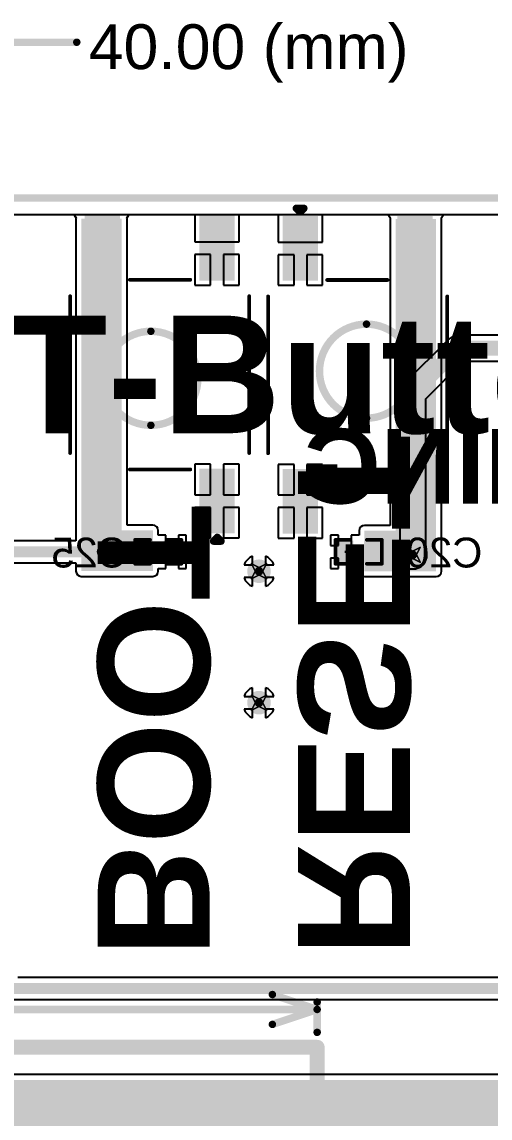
# Model space of a CAD drawing. Header units: inches. Extents: x -0.4 to 12.9, y -0.9 to 6.
# Drawn here: x 1.199 to 1.827, y 1.544 to 3.011 of the extents above; entities that cross this region are included whole.
import ezdxf

# ---------------------------------------------------------------- set-up
doc = ezdxf.new("R2010")
doc.units = ezdxf.units.IN
doc.header["$MEASUREMENT"] = 0
for name, color, linetype in [('Board Outline', 216, 'Continuous'), ('Bottom Layer', 5, 'Continuous'), ('Bottom Overlay', 54, 'Continuous'), ('Bottom Paste', 16, 'Continuous'), ('Bottom Solder', 6, 'Continuous'), ('Deimensions', 6, 'Continuous'), ('Drill Drawing', 1, 'Continuous'), ('Top Layer', 1, 'Continuous'), ('Top Overlay', 2, 'Continuous'), ('Top Solder', 216, 'Continuous'), ('Via Holes', 16, 'Continuous')]:
    doc.layers.add(name, color=color, linetype=linetype)
doc.styles.add('Arial', font='', dxfattribs={"height": 0.2})
doc.styles.add('Arial_Bold', font='', dxfattribs={"height": 0.2})
doc.styles.get('Arial').set_extended_font_data('Arial')
doc.styles.get('Arial_Bold').set_extended_font_data('Arial', bold=True)

# ---------------------------------------------------------------- blocks, each defined once
blk = doc.blocks.new('K2_6639SP_C4SC_04_B_8')
at = {"layer": 'Bottom Layer'}
for points in [[(-0.1299212, 0.05708655), (-0.2086614, 0.05708655), (-0.2086614, 0.09645665), (-0.1299212, 0.09645665)], [(0.2086615, 0.05708655), (0.1299213, 0.05708655), (0.1299213, 0.09645665), (0.2086615, 0.09645665)], [(-0.1299212, -0.09645675), (-0.2086614, -0.09645675), (-0.2086614, -0.05708665), (-0.1299212, -0.05708665)], [(0.2086615, -0.09645675), (0.1299213, -0.09645675), (0.1299213, -0.05708665), (0.2086615, -0.05708665)]]:
    blk.add_hatch(color=5, dxfattribs=at).paths.add_polyline_path(points)
at = {"layer": 'Bottom Paste'}
for points in [[(-0.1299212, 0.05708655), (-0.2086614, 0.05708655), (-0.2086614, 0.09645665), (-0.1299212, 0.09645665)], [(0.2086615, 0.05708655), (0.1299213, 0.05708655), (0.1299213, 0.09645665), (0.2086615, 0.09645665)], [(-0.1299212, -0.09645675), (-0.2086614, -0.09645675), (-0.2086614, -0.05708665), (-0.1299212, -0.05708665)], [(0.2086615, -0.09645675), (0.1299213, -0.09645675), (0.1299213, -0.05708665), (0.2086615, -0.05708665)]]:
    blk.add_hatch(color=16, dxfattribs=at).paths.add_polyline_path(points)
at = {"layer": 'Bottom Solder'}
for points in [[(-0.1259212, 0.05308655), (-0.2126614, 0.05308655), (-0.2126614, 0.10045665), (-0.1259212, 0.10045665)], [(0.2126615, 0.05308655), (0.1259213, 0.05308655), (0.1259213, 0.10045665), (0.2126615, 0.10045665)], [(-0.1259212, -0.10045675), (-0.2126614, -0.10045675), (-0.2126614, -0.05308665), (-0.1259212, -0.05308665)], [(0.2126615, -0.10045675), (0.1259213, -0.10045675), (0.1259213, -0.05308665), (0.2126615, -0.05308665)]]:
    blk.add_hatch(color=6, dxfattribs=at).paths.add_polyline_path(points)
at = {"layer": 'Bottom Overlay'}
for points, const_width in [([(-0.105, 0.1199999), (0.105, 0.1199999)], 0.005), ([(-0.127, 0.04), (-0.127, -0.041)], 0.005), ([(0.1270001, 0.04), (0.1270001, -0.041)], 0.005), ([(-0.2229213, -0.0721889), (-0.2179213, -0.0771889)], 0.01), ([(-0.2229213, -0.0721889), (-0.2229213, -0.0821889)], 0.01), ([(-0.2179213, -0.0771889), (-0.2229213, -0.0821889)], 0.01), ([(-0.105, -0.12), (0.105, -0.12)], 0.005)]:
    blk.add_lwpolyline(points, dxfattribs=dict(at, const_width=const_width))
for points, const_width in [([(-0.10625, 0.1199999, 1), (-0.10375, 0.1199999, 1)], 0.0025), ([(0.10375, 0.1199999, 1), (0.10625, 0.1199999, 1)], 0.0025), ([(0.0580152, 0.0118111, 1), (-0.0678578, 0.0118111, 1)], 0.01), ([(-0.12825, 0.04, 1), (-0.12575, 0.04, 1)], 0.0025), ([(0.1257501, 0.04, 1), (0.1282501, 0.04, 1)], 0.0025), ([(-0.0703578, 0.0118111, 1), (-0.0653578, 0.0118111, 1)], 0.005), ([(0.0555152, 0.0118111, 1), (0.0605152, 0.0118111, 1)], 0.005), ([(-0.12825, -0.041, 1), (-0.12575, -0.041, 1)], 0.0025), ([(0.1257501, -0.041, 1), (0.1282501, -0.041, 1)], 0.0025), ([(-0.2254213, -0.0721889, 1), (-0.2204213, -0.0721889, 1)], 0.005), ([(-0.2254213, -0.0721889, 1), (-0.2204213, -0.0721889, 1)], 0.005), ([(-0.2204213, -0.0771889, 1), (-0.2154213, -0.0771889, 1)], 0.005), ([(-0.2204213, -0.0771889, 1), (-0.2154213, -0.0771889, 1)], 0.005), ([(-0.2254213, -0.0821889, 1), (-0.2204213, -0.0821889, 1)], 0.005), ([(-0.2254213, -0.0821889, 1), (-0.2204213, -0.0821889, 1)], 0.005), ([(-0.10625, -0.12, 1), (-0.10375, -0.12, 1)], 0.0025), ([(0.10375, -0.12, 1), (0.10625, -0.12, 1)], 0.0025)]:
    blk.add_lwpolyline(points, format="xyb", close=True, dxfattribs=dict(at, const_width=const_width))
blk = doc.blocks.new('K2_6639SP_C4SC_04_B_10')
at = {"layer": 'Bottom Layer'}
for points in [[(-0.1299212, 0.05708655), (-0.2086614, 0.05708655), (-0.2086614, 0.09645665), (-0.1299212, 0.09645665)], [(0.2086615, 0.05708655), (0.1299213, 0.05708655), (0.1299213, 0.09645665), (0.2086615, 0.09645665)], [(-0.1299212, -0.09645675), (-0.2086614, -0.09645675), (-0.2086614, -0.05708665), (-0.1299212, -0.05708665)], [(0.2086615, -0.09645675), (0.1299213, -0.09645675), (0.1299213, -0.05708665), (0.2086615, -0.05708665)]]:
    blk.add_hatch(color=5, dxfattribs=at).paths.add_polyline_path(points)
at = {"layer": 'Bottom Paste'}
for points in [[(-0.1299212, 0.05708655), (-0.2086614, 0.05708655), (-0.2086614, 0.09645665), (-0.1299212, 0.09645665)], [(0.2086615, 0.05708655), (0.1299213, 0.05708655), (0.1299213, 0.09645665), (0.2086615, 0.09645665)], [(-0.1299212, -0.09645675), (-0.2086614, -0.09645675), (-0.2086614, -0.05708665), (-0.1299212, -0.05708665)], [(0.2086615, -0.09645675), (0.1299213, -0.09645675), (0.1299213, -0.05708665), (0.2086615, -0.05708665)]]:
    blk.add_hatch(color=16, dxfattribs=at).paths.add_polyline_path(points)
at = {"layer": 'Bottom Solder'}
for points in [[(-0.1259212, 0.05308655), (-0.2126614, 0.05308655), (-0.2126614, 0.10045665), (-0.1259212, 0.10045665)], [(0.2126615, 0.05308655), (0.1259213, 0.05308655), (0.1259213, 0.10045665), (0.2126615, 0.10045665)], [(-0.1259212, -0.10045675), (-0.2126614, -0.10045675), (-0.2126614, -0.05308665), (-0.1259212, -0.05308665)], [(0.2126615, -0.10045675), (0.1259213, -0.10045675), (0.1259213, -0.05308665), (0.2126615, -0.05308665)]]:
    blk.add_hatch(color=6, dxfattribs=at).paths.add_polyline_path(points)
at = {"layer": 'Bottom Overlay'}
for points, const_width in [([(0.105, 0.1199999), (-0.105, 0.1199999)], 0.005), ([(-0.127, -0.041), (-0.127, 0.04)], 0.005), ([(0.1270001, -0.041), (0.1270001, 0.04)], 0.005), ([(-0.2179213, -0.0771889), (-0.2229213, -0.0721889)], 0.01), ([(-0.2229213, -0.0821889), (-0.2229213, -0.0721889)], 0.01), ([(-0.2229213, -0.0821889), (-0.2179213, -0.0771889)], 0.01), ([(0.105, -0.12), (-0.105, -0.12)], 0.005)]:
    blk.add_lwpolyline(points, dxfattribs=dict(at, const_width=const_width))
for points, const_width in [([(-0.10625, 0.1199999, 1), (-0.10375, 0.1199999, 1)], 0.0025), ([(0.10375, 0.1199999, 1), (0.10625, 0.1199999, 1)], 0.0025), ([(0.0580152, 0.0118111, 1), (-0.0678578, 0.0118111, 1)], 0.01), ([(-0.12825, 0.04, 1), (-0.12575, 0.04, 1)], 0.0025), ([(0.1257501, 0.04, 1), (0.1282501, 0.04, 1)], 0.0025), ([(-0.0703578, 0.0118111, 1), (-0.0653578, 0.0118111, 1)], 0.005), ([(0.0555152, 0.0118111, 1), (0.0605152, 0.0118111, 1)], 0.005), ([(-0.12825, -0.041, 1), (-0.12575, -0.041, 1)], 0.0025), ([(0.1257501, -0.041, 1), (0.1282501, -0.041, 1)], 0.0025), ([(-0.2254213, -0.0721889, 1), (-0.2204213, -0.0721889, 1)], 0.005), ([(-0.2254213, -0.0721889, 1), (-0.2204213, -0.0721889, 1)], 0.005), ([(-0.2204213, -0.0771889, 1), (-0.2154213, -0.0771889, 1)], 0.005), ([(-0.2204213, -0.0771889, 1), (-0.2154213, -0.0771889, 1)], 0.005), ([(-0.2254213, -0.0821889, 1), (-0.2204213, -0.0821889, 1)], 0.005), ([(-0.2254213, -0.0821889, 1), (-0.2204213, -0.0821889, 1)], 0.005), ([(-0.10625, -0.12, 1), (-0.10375, -0.12, 1)], 0.0025), ([(0.10375, -0.12, 1), (0.10625, -0.12, 1)], 0.0025)]:
    blk.add_lwpolyline(points, format="xyb", close=True, dxfattribs=dict(at, const_width=const_width))
blk = doc.blocks.new('C___0402_B_43')
at = {"layer": 'Bottom Layer'}
for points in [[(-0.0095, 0.0125), (-0.0095, -0.0125), (-0.0275, -0.0125), (-0.0275, 0.0125)], [(0.0275, 0.0125), (0.0275, -0.0125), (0.0095, -0.0125), (0.0095, 0.0125)]]:
    blk.add_hatch(color=5, dxfattribs=at).paths.add_polyline_path(points)
at = {"layer": 'Bottom Paste'}
for points in [[(-0.0095, 0.0125), (-0.0095, -0.0125), (-0.0275, -0.0125), (-0.0275, 0.0125)], [(0.0275, 0.0125), (0.0275, -0.0125), (0.0095, -0.0125), (0.0095, 0.0125)]]:
    blk.add_hatch(color=16, dxfattribs=at).paths.add_polyline_path(points)
at = {"layer": 'Bottom Solder'}
for points in [[(-0.0071378, 0.0148622), (-0.0071378, -0.0148622), (-0.0298622, -0.0148622), (-0.0298622, 0.0148622)], [(0.0298622, 0.0148622), (0.0298622, -0.0148622), (0.0071378, -0.0148622), (0.0071378, 0.0148622)]]:
    blk.add_hatch(color=6, dxfattribs=at).paths.add_polyline_path(points)
at = {"layer": 'Bottom Overlay', "const_width": 0.005}
for points in [[(-0.011, 0.016), (-0.031, 0.016)], [(-0.031, 0.016), (-0.031, -0.016)], [(0.031, 0.016), (0.011, 0.016)], [(0.031, 0.016), (0.031, -0.016)], [(-0.011, -0.016), (-0.031, -0.016)], [(0.031, -0.016), (0.011, -0.016)]]:
    blk.add_lwpolyline(points, dxfattribs=at)
at = {"layer": 'Bottom Overlay', "const_width": 0.0025}
for points in [[(-0.03225, 0.016, 1), (-0.02975, 0.016, 1)], [(-0.03225, 0.016, 1), (-0.02975, 0.016, 1)], [(-0.01225, 0.016, 1), (-0.00975, 0.016, 1)], [(0.00975, 0.016, 1), (0.01225, 0.016, 1)], [(0.02975, 0.016, 1), (0.03225, 0.016, 1)], [(0.02975, 0.016, 1), (0.03225, 0.016, 1)], [(-0.03225, -0.016, 1), (-0.02975, -0.016, 1)], [(-0.03225, -0.016, 1), (-0.02975, -0.016, 1)], [(-0.01225, -0.016, 1), (-0.00975, -0.016, 1)], [(0.00975, -0.016, 1), (0.01225, -0.016, 1)], [(0.02975, -0.016, 1), (0.03225, -0.016, 1)], [(0.02975, -0.016, 1), (0.03225, -0.016, 1)]]:
    blk.add_lwpolyline(points, format="xyb", close=True, dxfattribs=at)
blk = doc.blocks.new('C___0402_B_44')
at = {"layer": 'Bottom Layer'}
for points in [[(-0.0095, 0.0125), (-0.0095, -0.0125), (-0.0275, -0.0125), (-0.0275, 0.0125)], [(0.0275, 0.0125), (0.0275, -0.0125), (0.0095, -0.0125), (0.0095, 0.0125)]]:
    blk.add_hatch(color=5, dxfattribs=at).paths.add_polyline_path(points)
at = {"layer": 'Bottom Paste'}
for points in [[(-0.0095, 0.0125), (-0.0095, -0.0125), (-0.0275, -0.0125), (-0.0275, 0.0125)], [(0.0275, 0.0125), (0.0275, -0.0125), (0.0095, -0.0125), (0.0095, 0.0125)]]:
    blk.add_hatch(color=16, dxfattribs=at).paths.add_polyline_path(points)
at = {"layer": 'Bottom Solder'}
for points in [[(-0.0071378, 0.0148622), (-0.0071378, -0.0148622), (-0.0298622, -0.0148622), (-0.0298622, 0.0148622)], [(0.0298622, 0.0148622), (0.0298622, -0.0148622), (0.0071378, -0.0148622), (0.0071378, 0.0148622)]]:
    blk.add_hatch(color=6, dxfattribs=at).paths.add_polyline_path(points)
at = {"layer": 'Bottom Overlay', "const_width": 0.005}
for points in [[(-0.031, 0.016), (-0.011, 0.016)], [(-0.031, -0.016), (-0.031, 0.016)], [(0.011, 0.016), (0.031, 0.016)], [(0.031, -0.016), (0.031, 0.016)], [(-0.031, -0.016), (-0.011, -0.016)], [(0.011, -0.016), (0.031, -0.016)]]:
    blk.add_lwpolyline(points, dxfattribs=at)
at = {"layer": 'Bottom Overlay', "const_width": 0.0025}
for points in [[(-0.03225, 0.016, 1), (-0.02975, 0.016, 1)], [(-0.03225, 0.016, 1), (-0.02975, 0.016, 1)], [(-0.01225, 0.016, 1), (-0.00975, 0.016, 1)], [(0.00975, 0.016, 1), (0.01225, 0.016, 1)], [(0.02975, 0.016, 1), (0.03225, 0.016, 1)], [(0.02975, 0.016, 1), (0.03225, 0.016, 1)], [(-0.03225, -0.016, 1), (-0.02975, -0.016, 1)], [(-0.03225, -0.016, 1), (-0.02975, -0.016, 1)], [(-0.01225, -0.016, 1), (-0.00975, -0.016, 1)], [(0.00975, -0.016, 1), (0.01225, -0.016, 1)], [(0.02975, -0.016, 1), (0.03225, -0.016, 1)], [(0.02975, -0.016, 1), (0.03225, -0.016, 1)]]:
    blk.add_lwpolyline(points, format="xyb", close=True, dxfattribs=at)

msp = doc.modelspace()

# ---------------------------------------------------------------- hatches: boundary and pattern name
at = {"layer": 'Bottom Layer'}
for points in [[(1.2788824, 2.7479135), (1.2788824, 2.2762937), (1.3331792, 2.2762937), (1.3331792, 2.7479135)], [(1.699987, 2.7476198), (1.699987, 2.276), (1.7542838, 2.276), (1.7542838, 2.7476198)], [(1.3748644, 2.3305905), (1.2841664, 2.3305905), (1.2841664, 2.2762937), (1.3748644, 2.2762937)], [(1.658302, 2.276), (1.749, 2.276), (1.749, 2.3302968), (1.658302, 2.3302968)]]:
    msp.add_hatch(color=5, dxfattribs=at).paths.add_polyline_path(points)
h = msp.add_hatch(color=5, dxfattribs=at)
edge = h.paths.add_edge_path()
edge.add_arc((1.723, 2.298), 0.011811, 0, 360)
h = msp.add_hatch(color=5, dxfattribs=at)
edge = h.paths.add_edge_path()
edge.add_arc((1.517, 2.276), 0.011811, 0, 360)
h = msp.add_hatch(color=5, dxfattribs=at)
edge = h.paths.add_edge_path()
edge.add_arc((1.517, 2.1), 0.011811, 0, 360)
at = {"layer": 'Bottom Solder'}
h = msp.add_hatch(color=6, dxfattribs=at)
edge = h.paths.add_edge_path()
edge.add_arc((1.723, 2.298), 0.015811, 0, 360)
h = msp.add_hatch(color=6, dxfattribs=at)
edge = h.paths.add_edge_path()
edge.add_arc((1.517, 2.276), 0.015811, 0, 360)
h = msp.add_hatch(color=6, dxfattribs=at)
edge = h.paths.add_edge_path()
edge.add_arc((1.517, 2.1), 0.015811, 0, 360)
at = {"layer": 'Top Layer'}
h = msp.add_hatch(color=1, dxfattribs=at)
edge = h.paths.add_edge_path()
edge.add_arc((1.723, 2.298), 0.011811, 0, 360)
h = msp.add_hatch(color=1, dxfattribs=at)
edge = h.paths.add_edge_path()
edge.add_arc((1.517, 2.276), 0.011811, 0, 360)
h = msp.add_hatch(color=1, dxfattribs=at)
edge = h.paths.add_edge_path()
edge.add_arc((1.517, 2.1), 0.011811, 0, 360)
for points in [[(0.951, 1.516), (2.1736132, 1.516), (2.1736132, 1.595), (0.951, 1.595)], [(1.6299423, 1.4732066), (1.7442054, 1.4072368), (1.8069999, 1.516), (1.6927368, 1.5819698)]]:
    msp.add_hatch(color=1, dxfattribs=at).paths.add_polyline_path(points)
at = {"layer": 'Top Solder'}
h = msp.add_hatch(color=216, dxfattribs=at)
edge = h.paths.add_edge_path()
edge.add_arc((1.723, 2.298), 0.015811, 0, 360)
h = msp.add_hatch(color=216, dxfattribs=at)
edge = h.paths.add_edge_path()
edge.add_arc((1.517, 2.276), 0.015811, 0, 360)
h = msp.add_hatch(color=216, dxfattribs=at)
edge = h.paths.add_edge_path()
edge.add_arc((1.517, 2.1), 0.015811, 0, 360)
at = {"layer": 'Via Holes'}
h = msp.add_hatch(color=7, dxfattribs=at)
edge = h.paths.add_edge_path()
edge.add_arc((1.723, 2.298), 0.0059055, 0, 360)
h = msp.add_hatch(color=7, dxfattribs=at)
edge = h.paths.add_edge_path()
edge.add_arc((1.517, 2.276), 0.0059055, 0, 360)
h = msp.add_hatch(color=7, dxfattribs=at)
edge = h.paths.add_edge_path()
edge.add_arc((1.517, 2.1), 0.0059055, 0, 360)

# ---------------------------------------------------------------- linework, layer by layer
at = {"layer": 'Board Outline', "const_width": 0.01}
msp.add_lwpolyline([(0.7874015, 2.7755893), (2.3622047, 2.7755893)], dxfattribs=at)
at = {"layer": 'Bottom Layer'}
for p, q in [((0.7931895, 2.7537671), (1.2683614, 2.7537671)), ((1.2683614, 2.7537671), (1.2692631, 2.7530502)), ((1.2692631, 2.7530502), (1.2719151, 2.748767)), ((1.2719151, 2.748767), (1.2717453, 2.7479135)), ((1.2717453, 2.7479135), (1.2717453, 2.3167841)), ((1.3401466, 2.748767), (1.3427986, 2.7530502)), ((1.3403164, 2.7479135), (1.3401466, 2.748767)), ((1.3403164, 2.3377276), (1.3403164, 2.7479135)), ((1.3427986, 2.7530502), (1.3437003, 2.7537671)), ((1.3437003, 2.7537671), (1.4310374, 2.7537671)), ((1.4310374, 2.7537671), (1.4310374, 2.7170432)), ((1.4904074, 2.7170432), (1.4904074, 2.7537671)), ((1.4904074, 2.7537671), (1.5427588, 2.7537671)), ((1.5427588, 2.7537671), (1.5427588, 2.7167495)), ((1.6021288, 2.7167495), (1.6021288, 2.7537671)), ((1.6021288, 2.7537671), (1.6896622, 2.7537671)), ((1.6896622, 2.7537671), (1.6906611, 2.7528525)), ((1.6906611, 2.7528525), (1.6930781, 2.748767)), ((1.6930781, 2.748767), (1.6928499, 2.7476198)), ((1.6928499, 2.7476198), (1.6928499, 2.337434)), ((1.7611928, 2.748767), (1.7636098, 2.7528525)), ((1.761421, 2.7476198), (1.7611928, 2.748767)), ((1.761421, 2.276), (1.761421, 2.7476198)), ((1.7636098, 2.7528525), (1.7646087, 2.7537671)), ((1.7646087, 2.7537671), (2.3615496, 2.7537671)), ((1.4310374, 2.7170432), (1.4607226, 2.7170432)), ((1.4607226, 2.7170432), (1.4904074, 2.7170432)), ((1.5427588, 2.7167495), (1.5724438, 2.7167495)), ((1.5724438, 2.7167495), (1.6021288, 2.7167495)), ((1.4522226, 2.7000432), (1.4310374, 2.7000432)), ((1.4310374, 2.7000432), (1.4310374, 2.6591733)), ((1.4522226, 2.6591733), (1.4522226, 2.7000432)), ((1.4904074, 2.7000432), (1.4692226, 2.7000432)), ((1.4692226, 2.7000432), (1.4692226, 2.6591733)), ((1.4904074, 2.6591733), (1.4904074, 2.7000432)), ((1.5639438, 2.6997495), (1.5427588, 2.6997495)), ((1.5427588, 2.6997495), (1.5427588, 2.6588796)), ((1.5639438, 2.6588796), (1.5639438, 2.6997495)), ((1.6021288, 2.6997495), (1.5809438, 2.6997495)), ((1.5809438, 2.6997495), (1.5809438, 2.6588796)), ((1.6021288, 2.6588796), (1.6021288, 2.6997495)), ((1.4310374, 2.6591733), (1.4522226, 2.6591733)), ((1.4692226, 2.6591733), (1.4904074, 2.6591733)), ((1.5427588, 2.6588796), (1.5639438, 2.6588796)), ((1.5809438, 2.6588796), (1.6021288, 2.6588796)), ((1.4522223, 2.4193308), (1.4310374, 2.4193308)), ((1.4310374, 2.4193308), (1.4310374, 2.3784608)), ((1.4522223, 2.3784608), (1.4522223, 2.4193308)), ((1.4904074, 2.4193308), (1.4692223, 2.4193308)), ((1.4692223, 2.4193308), (1.4692223, 2.3784608)), ((1.4904074, 2.3784608), (1.4904074, 2.4193308)), ((1.5639441, 2.4190371), (1.5427588, 2.4190371)), ((1.5427588, 2.4190371), (1.5427588, 2.3781671)), ((1.5639441, 2.3781671), (1.5639441, 2.4190371)), ((1.6021288, 2.4190371), (1.5809441, 2.4190371)), ((1.5809441, 2.4190371), (1.5809441, 2.3781671)), ((1.6021288, 2.3781671), (1.6021288, 2.4190371)), ((1.4310374, 2.3784608), (1.4522223, 2.3784608)), ((1.4692223, 2.3784608), (1.4904074, 2.3784608)), ((1.5427588, 2.3781671), (1.5639441, 2.3781671)), ((1.5809441, 2.3781671), (1.6021288, 2.3781671)), ((1.4522223, 2.3614608), (1.4310374, 2.3614608)), ((1.4310374, 2.3614608), (1.4310374, 2.3205906)), ((1.4522223, 2.3205906), (1.4522223, 2.3614608)), ((1.4904074, 2.3614608), (1.4692223, 2.3614608)), ((1.4692223, 2.3614608), (1.4692223, 2.3205906)), ((1.4904074, 2.3205906), (1.4904074, 2.3614608)), ((1.5639441, 2.3611671), (1.5427588, 2.3611671)), ((1.5427588, 2.3611671), (1.5427588, 2.3202969)), ((1.5639441, 2.3202969), (1.5639441, 2.3611671)), ((1.6021288, 2.3611671), (1.5809441, 2.3611671)), ((1.5809441, 2.3611671), (1.5809441, 2.3202969)), ((1.6021288, 2.3202969), (1.6021288, 2.3611671)), ((1.3748644, 2.3377276), (1.3403164, 2.3377276)), ((1.3775956, 2.3371843), (1.3748644, 2.3377276)), ((1.3799111, 2.3356372), (1.3775956, 2.3371843)), ((1.3814582, 2.3333217), (1.3799111, 2.3356372)), ((1.6532553, 2.3353436), (1.6517082, 2.3330281)), ((1.6555708, 2.3368907), (1.6532553, 2.3353436)), ((1.658302, 2.337434), (1.6555708, 2.3368907)), ((1.6928499, 2.337434), (1.658302, 2.337434)), ((1.3820015, 2.3305905), (1.3814582, 2.3333217)), ((1.3820015, 2.3245), (1.3820015, 2.3305905)), ((1.392, 2.3245), (1.3820015, 2.3245)), ((1.392, 2.302), (1.392, 2.3245)), ((1.4195, 2.3245), (1.409, 2.3245)), ((1.409, 2.3245), (1.409, 2.3105)), ((1.4195, 2.3105), (1.4195, 2.3245)), ((1.4310374, 2.3205906), (1.4522223, 2.3205906)), ((1.4692223, 2.3205906), (1.4904074, 2.3205906)), ((1.5427588, 2.3202969), (1.5639441, 2.3202969)), ((1.5809441, 2.3202969), (1.6021288, 2.3202969)), ((1.6234999, 2.3245), (1.613, 2.3245)), ((1.613, 2.3245), (1.613, 2.3104999)), ((1.6234999, 2.3104999), (1.6234999, 2.3245)), ((1.6461648, 2.3245), (1.6404999, 2.3245)), ((1.6404999, 2.3245), (1.6404999, 2.3019999)), ((1.6509999, 2.3245001), (1.6461648, 2.3245)), ((1.6511649, 2.3294317), (1.6509999, 2.3245001)), ((1.6517082, 2.3330281), (1.6511649, 2.3302969)), ((1.6511649, 2.3302969), (1.6511649, 2.3294317)), ((1.2717453, 2.3167841), (1.181, 2.3167841)), ((1.409, 2.3105), (1.4195, 2.3105)), ((1.613, 2.3104999), (1.6234999, 2.3104999)), ((1.392, 2.2795), (1.392, 2.302)), ((1.4195, 2.2935), (1.409, 2.2935)), ((1.409, 2.2935), (1.409, 2.2795)), ((1.4195, 2.2795), (1.4195, 2.2935)), ((1.5046451, 2.2944905), (1.4985095, 2.2883549)), ((1.5085, 2.2960873), (1.5046451, 2.2944905)), ((1.5085, 2.2845), (1.5085, 2.2960873)), ((1.5293549, 2.2944905), (1.5255, 2.2960873)), ((1.5255, 2.2960873), (1.5255, 2.2845)), ((1.5354905, 2.2883549), (1.5293549, 2.2944905)), ((1.6234999, 2.2934999), (1.613, 2.2934999)), ((1.613, 2.2934999), (1.613, 2.2795)), ((1.6234999, 2.2795), (1.6234999, 2.2934999)), ((1.6404999, 2.3019999), (1.6319999, 2.3019999)), ((1.6319999, 2.3019999), (1.6319999, 2.3019999)), ((1.6319999, 2.3019999), (1.6404999, 2.3019999)), ((1.6404999, 2.3019999), (1.6404999, 2.2795)), ((1.1871238, 2.2872159), (1.2717453, 2.2872159)), ((1.2717453, 2.2872159), (1.2717453, 2.2762936)), ((1.2717453, 2.2762936), (1.2722886, 2.2735624)), ((1.3814582, 2.2735624), (1.3820015, 2.2762936)), ((1.3820015, 2.2762936), (1.3820015, 2.2795)), ((1.3820015, 2.2795), (1.392, 2.2795)), ((1.409, 2.2795), (1.4195, 2.2795)), ((1.4985095, 2.2883549), (1.4969127, 2.2845)), ((1.4969127, 2.2845), (1.5085, 2.2845)), ((1.5255, 2.2845), (1.5370873, 2.2845)), ((1.5370873, 2.2845), (1.5354905, 2.2883549)), ((1.613, 2.2795), (1.6234999, 2.2795)), ((1.6404999, 2.2795), (1.6480883, 2.2794999)), ((1.6480883, 2.2794999), (1.6511648, 2.276)), ((1.6511648, 2.276), (1.651428, 2.2746772)), ((1.7608777, 2.2732688), (1.761421, 2.276)), ((1.2722886, 2.2735624), (1.2738357, 2.2712469)), ((1.2738357, 2.2712469), (1.2761512, 2.2696998)), ((1.2761512, 2.2696998), (1.2788824, 2.2691565)), ((1.2788824, 2.2691565), (1.3748644, 2.2691565)), ((1.3748644, 2.2691565), (1.3775956, 2.2696998)), ((1.3775956, 2.2696998), (1.3799111, 2.2712469)), ((1.3799111, 2.2712469), (1.3814582, 2.2735624)), ((1.5085, 2.2675), (1.4969127, 2.2675)), ((1.4969127, 2.2675), (1.4985095, 2.2636451)), ((1.4985095, 2.2636451), (1.5046451, 2.2575095)), ((1.5085, 2.2559127), (1.5085, 2.2675)), ((1.5370873, 2.2675), (1.5255, 2.2675)), ((1.5255, 2.2675), (1.5255, 2.2559127)), ((1.5293549, 2.2575095), (1.5354905, 2.2636451)), ((1.5354905, 2.2636451), (1.5370873, 2.2675)), ((1.651428, 2.2746772), (1.6517082, 2.2732688)), ((1.6517082, 2.2732688), (1.6532553, 2.2709533)), ((1.6532553, 2.2709533), (1.6555708, 2.2694062)), ((1.6555708, 2.2694062), (1.658302, 2.2688629)), ((1.658302, 2.2688629), (1.7542839, 2.2688629)), ((1.7542839, 2.2688629), (1.7570151, 2.2694062)), ((1.7570151, 2.2694062), (1.7593306, 2.2709533)), ((1.7593306, 2.2709533), (1.7608777, 2.2732688)), ((1.5046451, 2.2575095), (1.5085, 2.2559127)), ((1.5255, 2.2559127), (1.5293549, 2.2575095)), ((1.5046451, 2.1184905), (1.4985095, 2.1123549)), ((1.5085, 2.1200873), (1.5046451, 2.1184905)), ((1.5085, 2.1085), (1.5085, 2.1200873)), ((1.5293549, 2.1184905), (1.5255, 2.1200873)), ((1.5255, 2.1200873), (1.5255, 2.1085)), ((1.5354905, 2.1123549), (1.5293549, 2.1184905)), ((1.4985095, 2.1123549), (1.4969127, 2.1085)), ((1.4969127, 2.1085), (1.5085, 2.1085)), ((1.5255, 2.1085), (1.5370873, 2.1085)), ((1.5370873, 2.1085), (1.5354905, 2.1123549)), ((1.5085, 2.0915), (1.4969127, 2.0915)), ((1.4969127, 2.0915), (1.4985095, 2.0876451)), ((1.4985095, 2.0876451), (1.5046451, 2.0815095)), ((1.5085, 2.0799127), (1.5085, 2.0915)), ((1.5370873, 2.0915), (1.5255, 2.0915)), ((1.5255, 2.0915), (1.5255, 2.0799127)), ((1.5293549, 2.0815095), (1.5354905, 2.0876451)), ((1.5354905, 2.0876451), (1.5370873, 2.0915)), ((1.5046451, 2.0815095), (1.5085, 2.0799127)), ((1.5255, 2.0799127), (1.5293549, 2.0815095)), ((2.1631836, 1.7320914), (1.1938166, 1.7320914)), ((1.1876928, 1.7025232), (2.1693073, 1.7025232))]:
    msp.add_line(p, q, dxfattribs=at)
for points, const_width in [([(1.181, 2.302), (1.3071791, 2.302)], 0.015), ([(1.669, 2.299), (1.6690344, 2.2989656)], 0.02), ([(1.1876928, 1.7173073), (2.1693073, 1.7173073)], 0.015)]:
    msp.add_lwpolyline(points, dxfattribs=dict(at, const_width=const_width))
for points, const_width in [([(1.3034291, 2.302, 1), (1.3109291, 2.302, 1)], 0.0075), ([(1.664, 2.299, 1), (1.674, 2.299, 1)], 0.01), ([(1.6640344, 2.2989656, 1), (1.6740344, 2.2989656, 1)], 0.01)]:
    msp.add_lwpolyline(points, format="xyb", close=True, dxfattribs=dict(at, const_width=const_width))
at = {"layer": 'Bottom Overlay'}
for points, const_width in [([(1.5349035, 1.709252), (1.5949035, 1.689252)], 0.01), ([(1.5949035, 1.6586238), (1.5949035, 1.699252)], 0.01), ([(1.1089507, 1.689252), (1.5949035, 1.689252)], 0.01), ([(1.5349035, 1.669252), (1.5949035, 1.689252)], 0.01), ([(0.2169507, 1.6386238), (1.5949035, 1.6386238)], 0.02), ([(1.5949035, 0.260671), (1.5949035, 1.6386238)], 0.02)]:
    msp.add_lwpolyline(points, dxfattribs=dict(at, const_width=const_width))
for points, const_width in [([(1.5324035, 1.709252, 1), (1.5374035, 1.709252, 1)], 0.005), ([(1.5924035, 1.699252, 1), (1.5974035, 1.699252, 1)], 0.005), ([(1.5924035, 1.689252, 1), (1.5974035, 1.689252, 1)], 0.005), ([(1.5924035, 1.689252, 1), (1.5974035, 1.689252, 1)], 0.005), ([(1.5924035, 1.689252, 1), (1.5974035, 1.689252, 1)], 0.005), ([(1.5324035, 1.669252, 1), (1.5374035, 1.669252, 1)], 0.005), ([(1.5924035, 1.6586238, 1), (1.5974035, 1.6586238, 1)], 0.005), ([(1.5899035, 1.6386238, 1), (1.5999035, 1.6386238, 1)], 0.01), ([(1.5899035, 1.6386238, 1), (1.5999035, 1.6386238, 1)], 0.01)]:
    msp.add_lwpolyline(points, format="xyb", close=True, dxfattribs=dict(at, const_width=const_width))
at = {"layer": 'Deimensions', "const_width": 0.01}
msp.add_lwpolyline([(0.7874016, 2.984252), (1.2728904, 2.984252)], dxfattribs=at)
at = {"layer": 'Deimensions', "const_width": 0.005}
msp.add_lwpolyline([(1.2703904, 2.984252, 1), (1.2753904, 2.984252, 1)], format="xyb", close=True, dxfattribs=at)
at = {"layer": 'Drill Drawing', "const_width": 0.002}
for points in [[(1.713, 2.308), (1.723, 2.303)], [(1.713, 2.308), (1.718, 2.298)], [(1.723, 2.303), (1.733, 2.308)], [(1.728, 2.298), (1.733, 2.308)], [(1.713, 2.288), (1.718, 2.298)], [(1.713, 2.288), (1.723, 2.293)], [(1.723, 2.293), (1.733, 2.288)], [(1.728, 2.298), (1.733, 2.288)], [(1.507, 2.286), (1.517, 2.281)], [(1.507, 2.286), (1.512, 2.276)], [(1.507, 2.266), (1.512, 2.276)], [(1.517, 2.281), (1.527, 2.286)], [(1.522, 2.276), (1.527, 2.286)], [(1.522, 2.276), (1.527, 2.266)], [(1.507, 2.266), (1.517, 2.271)], [(1.517, 2.271), (1.527, 2.266)], [(1.507, 2.11), (1.517, 2.105)], [(1.507, 2.11), (1.512, 2.1)], [(1.507, 2.09), (1.512, 2.1)], [(1.517, 2.105), (1.527, 2.11)], [(1.522, 2.1), (1.527, 2.11)], [(1.522, 2.1), (1.527, 2.09)], [(1.507, 2.09), (1.517, 2.095)], [(1.517, 2.095), (1.527, 2.09)]]:
    msp.add_lwpolyline(points, dxfattribs=at)
at = {"layer": 'Drill Drawing', "const_width": 0.001}
for points in [[(1.7125, 2.308, 1), (1.7135, 2.308, 1)], [(1.7125, 2.308, 1), (1.7135, 2.308, 1)], [(1.7325, 2.308, 1), (1.7335, 2.308, 1)], [(1.7325, 2.308, 1), (1.7335, 2.308, 1)], [(1.7175, 2.298, 1), (1.7185, 2.298, 1)], [(1.7175, 2.298, 1), (1.7185, 2.298, 1)], [(1.7225, 2.303, 1), (1.7235, 2.303, 1)], [(1.7225, 2.303, 1), (1.7235, 2.303, 1)], [(1.7225, 2.293, 1), (1.7235, 2.293, 1)], [(1.7225, 2.293, 1), (1.7235, 2.293, 1)], [(1.7275, 2.298, 1), (1.7285, 2.298, 1)], [(1.7275, 2.298, 1), (1.7285, 2.298, 1)], [(1.5065, 2.286, 1), (1.5075, 2.286, 1)], [(1.5065, 2.286, 1), (1.5075, 2.286, 1)], [(1.5115, 2.276, 1), (1.5125, 2.276, 1)], [(1.5115, 2.276, 1), (1.5125, 2.276, 1)], [(1.5165, 2.281, 1), (1.5175, 2.281, 1)], [(1.5165, 2.281, 1), (1.5175, 2.281, 1)], [(1.5215, 2.276, 1), (1.5225, 2.276, 1)], [(1.5215, 2.276, 1), (1.5225, 2.276, 1)], [(1.5265, 2.286, 1), (1.5275, 2.286, 1)], [(1.5265, 2.286, 1), (1.5275, 2.286, 1)], [(1.7125, 2.288, 1), (1.7135, 2.288, 1)], [(1.7125, 2.288, 1), (1.7135, 2.288, 1)], [(1.7325, 2.288, 1), (1.7335, 2.288, 1)], [(1.7325, 2.288, 1), (1.7335, 2.288, 1)], [(1.5065, 2.266, 1), (1.5075, 2.266, 1)], [(1.5065, 2.266, 1), (1.5075, 2.266, 1)], [(1.5165, 2.271, 1), (1.5175, 2.271, 1)], [(1.5165, 2.271, 1), (1.5175, 2.271, 1)], [(1.5265, 2.266, 1), (1.5275, 2.266, 1)], [(1.5265, 2.266, 1), (1.5275, 2.266, 1)], [(1.5065, 2.11, 1), (1.5075, 2.11, 1)], [(1.5065, 2.11, 1), (1.5075, 2.11, 1)], [(1.5115, 2.1, 1), (1.5125, 2.1, 1)], [(1.5115, 2.1, 1), (1.5125, 2.1, 1)], [(1.5165, 2.105, 1), (1.5175, 2.105, 1)], [(1.5165, 2.105, 1), (1.5175, 2.105, 1)], [(1.5215, 2.1, 1), (1.5225, 2.1, 1)], [(1.5215, 2.1, 1), (1.5225, 2.1, 1)], [(1.5265, 2.11, 1), (1.5275, 2.11, 1)], [(1.5265, 2.11, 1), (1.5275, 2.11, 1)], [(1.5065, 2.09, 1), (1.5075, 2.09, 1)], [(1.5065, 2.09, 1), (1.5075, 2.09, 1)], [(1.5165, 2.095, 1), (1.5175, 2.095, 1)], [(1.5165, 2.095, 1), (1.5175, 2.095, 1)], [(1.5265, 2.09, 1), (1.5275, 2.09, 1)], [(1.5265, 2.09, 1), (1.5275, 2.09, 1)]]:
    msp.add_lwpolyline(points, format="xyb", close=True, dxfattribs=at)
at = {"layer": 'Top Layer'}
for p, q in [((0.7908001, 2.7537671), (2.3615496, 2.7537671)), ((1.771291, 2.5868036), (1.7107437, 2.5262563)), ((1.7769142, 2.5905609), (1.771291, 2.5868036)), ((1.7835473, 2.5918803), (1.7769142, 2.5905609)), ((2.1329361, 2.5918803), (1.7835473, 2.5918803)), ((1.740333, 2.5068204), (1.7907269, 2.5572143)), ((1.7907269, 2.5572143), (2.1329361, 2.5572143)), ((1.7107437, 2.5262563), (1.7069864, 2.5206331)), ((1.7069864, 2.5206331), (1.705667, 2.514)), ((1.705667, 2.514), (1.705667, 2.3053099)), ((1.740333, 2.3053099), (1.740333, 2.5068204)), ((1.705667, 2.3053099), (1.704189, 2.3017417)), ((1.741811, 2.3017417), (1.740333, 2.3053099)), ((1.5046451, 2.2944905), (1.4985095, 2.2883549)), ((1.5085, 2.2960873), (1.5046451, 2.2944905)), ((1.5085, 2.2845), (1.5085, 2.2960873)), ((1.5293549, 2.2944905), (1.5255, 2.2960873)), ((1.5255, 2.2960873), (1.5255, 2.2845)), ((1.5354905, 2.2883549), (1.5293549, 2.2944905)), ((1.704189, 2.3017417), (1.704189, 2.2942583)), ((1.704189, 2.2942583), (1.7070528, 2.2873444)), ((1.7389472, 2.2873444), (1.741811, 2.2942583)), ((1.741811, 2.2942583), (1.741811, 2.3017417)), ((1.4985095, 2.2883549), (1.4969127, 2.2845)), ((1.4969127, 2.2845), (1.5085, 2.2845)), ((1.5255, 2.2845), (1.5370873, 2.2845)), ((1.5370873, 2.2845), (1.5354905, 2.2883549)), ((1.7070528, 2.2873444), (1.7123444, 2.2820528)), ((1.7123444, 2.2820528), (1.7192583, 2.279189)), ((1.7192583, 2.279189), (1.7267417, 2.279189)), ((1.7267417, 2.279189), (1.7336556, 2.2820528)), ((1.7336556, 2.2820528), (1.7389472, 2.2873444)), ((1.5085, 2.2675), (1.4969127, 2.2675)), ((1.4969127, 2.2675), (1.4985095, 2.2636451)), ((1.4985095, 2.2636451), (1.5046451, 2.2575095)), ((1.5085, 2.2559127), (1.5085, 2.2675)), ((1.5370873, 2.2675), (1.5255, 2.2675)), ((1.5255, 2.2675), (1.5255, 2.2559127)), ((1.5293549, 2.2575095), (1.5354905, 2.2636451)), ((1.5354905, 2.2636451), (1.5370873, 2.2675)), ((1.5046451, 2.2575095), (1.5085, 2.2559127)), ((1.5255, 2.2559127), (1.5293549, 2.2575095)), ((1.5046451, 2.1184905), (1.4985095, 2.1123549)), ((1.5085, 2.1200873), (1.5046451, 2.1184905)), ((1.5085, 2.1085), (1.5085, 2.1200873)), ((1.5293549, 2.1184905), (1.5255, 2.1200873)), ((1.5255, 2.1200873), (1.5255, 2.1085)), ((1.5354905, 2.1123549), (1.5293549, 2.1184905)), ((1.4985095, 2.1123549), (1.4969127, 2.1085)), ((1.4969127, 2.1085), (1.5085, 2.1085)), ((1.5255, 2.1085), (1.5370873, 2.1085)), ((1.5370873, 2.1085), (1.5354905, 2.1123549)), ((1.5085, 2.0915), (1.4969127, 2.0915)), ((1.4969127, 2.0915), (1.4985095, 2.0876451)), ((1.4985095, 2.0876451), (1.5046451, 2.0815095)), ((1.5085, 2.0799127), (1.5085, 2.0915)), ((1.5370873, 2.0915), (1.5255, 2.0915)), ((1.5255, 2.0915), (1.5255, 2.0799127)), ((1.5293549, 2.0815095), (1.5354905, 2.0876451)), ((1.5354905, 2.0876451), (1.5370873, 2.0915)), ((1.5046451, 2.0815095), (1.5085, 2.0799127)), ((1.5255, 2.0799127), (1.5293549, 2.0815095)), ((2.1736133, 1.6021371), (0.9490493, 1.6021371))]:
    msp.add_line(p, q, dxfattribs=at)
at = {"layer": 'Top Layer', "const_width": 0.02}
for points in [[(1.723, 2.514), (1.7835473, 2.5745473)], [(1.7835473, 2.5745473), (2.140246, 2.5745473)], [(1.723, 2.298), (1.723, 2.514)]]:
    msp.add_lwpolyline(points, dxfattribs=at)
at = {"layer": 'Top Layer', "const_width": 0.01}
for points in [[(1.7785473, 2.5745473, 1), (1.7885473, 2.5745473, 1)], [(1.7785473, 2.5745473, 1), (1.7885473, 2.5745473, 1)], [(1.718, 2.514, 1), (1.728, 2.514, 1)], [(1.718, 2.514, 1), (1.728, 2.514, 1)], [(1.718, 2.298, 1), (1.728, 2.298, 1)]]:
    msp.add_lwpolyline(points, format="xyb", close=True, dxfattribs=at)

# ---------------------------------------------------------------- block references
for name, p, rotation in [('K2_6639SP_C4SC_04_B_10', (1.6492155, 2.5389584), 270), ('K2_6639SP_C4SC_04_B_8', (1.3839507, 2.539252), 90), ('C___0402_B_43', (1.382, 2.302), 180)]:
    msp.add_blockref(name, p, dxfattribs=dict(rotation=rotation))
msp.add_blockref('C___0402_B_44', (1.6505, 2.302))

# ---------------------------------------------------------------- texts
at = {"layer": 'Bottom Overlay', "text_generation_flag": 2}
for s, height, style, p in [('PROGRAMMING', 0.1, 'Arial_Bold', (2.6654947, 2.3666072)), ('C25', 0.04, 'Arial', (1.3413161, 2.2810065)), ('C20', 0.04, 'Arial', (1.8163161, 2.2810065))]:
    msp.add_text(s, height=height, dxfattribs=dict(at, style=style)).set_placement(p)
at = {"layer": 'Bottom Overlay', "style": 'Arial_Bold', "text_generation_flag": 2}
for s, p in [('RESET', (1.5694409, 1.7600009)), ('BOOT', (1.3009408, 1.759489))]:
    msp.add_text(s, height=0.15, rotation=270, dxfattribs=at).set_placement(p)
at = {"layer": 'Deimensions', "style": 'Arial'}
msp.add_text('40.00 (mm)', height=0.06, dxfattribs=at).set_placement((1.2888904, 2.9482617))
at = {"layer": 'Top Overlay', "style": 'Arial_Bold'}
msp.add_text('IoT-Button-v1.2', height=0.1574803, dxfattribs=at).set_placement((0.9842519, 2.4607342))

doc.saveas('drawing.dxf')
